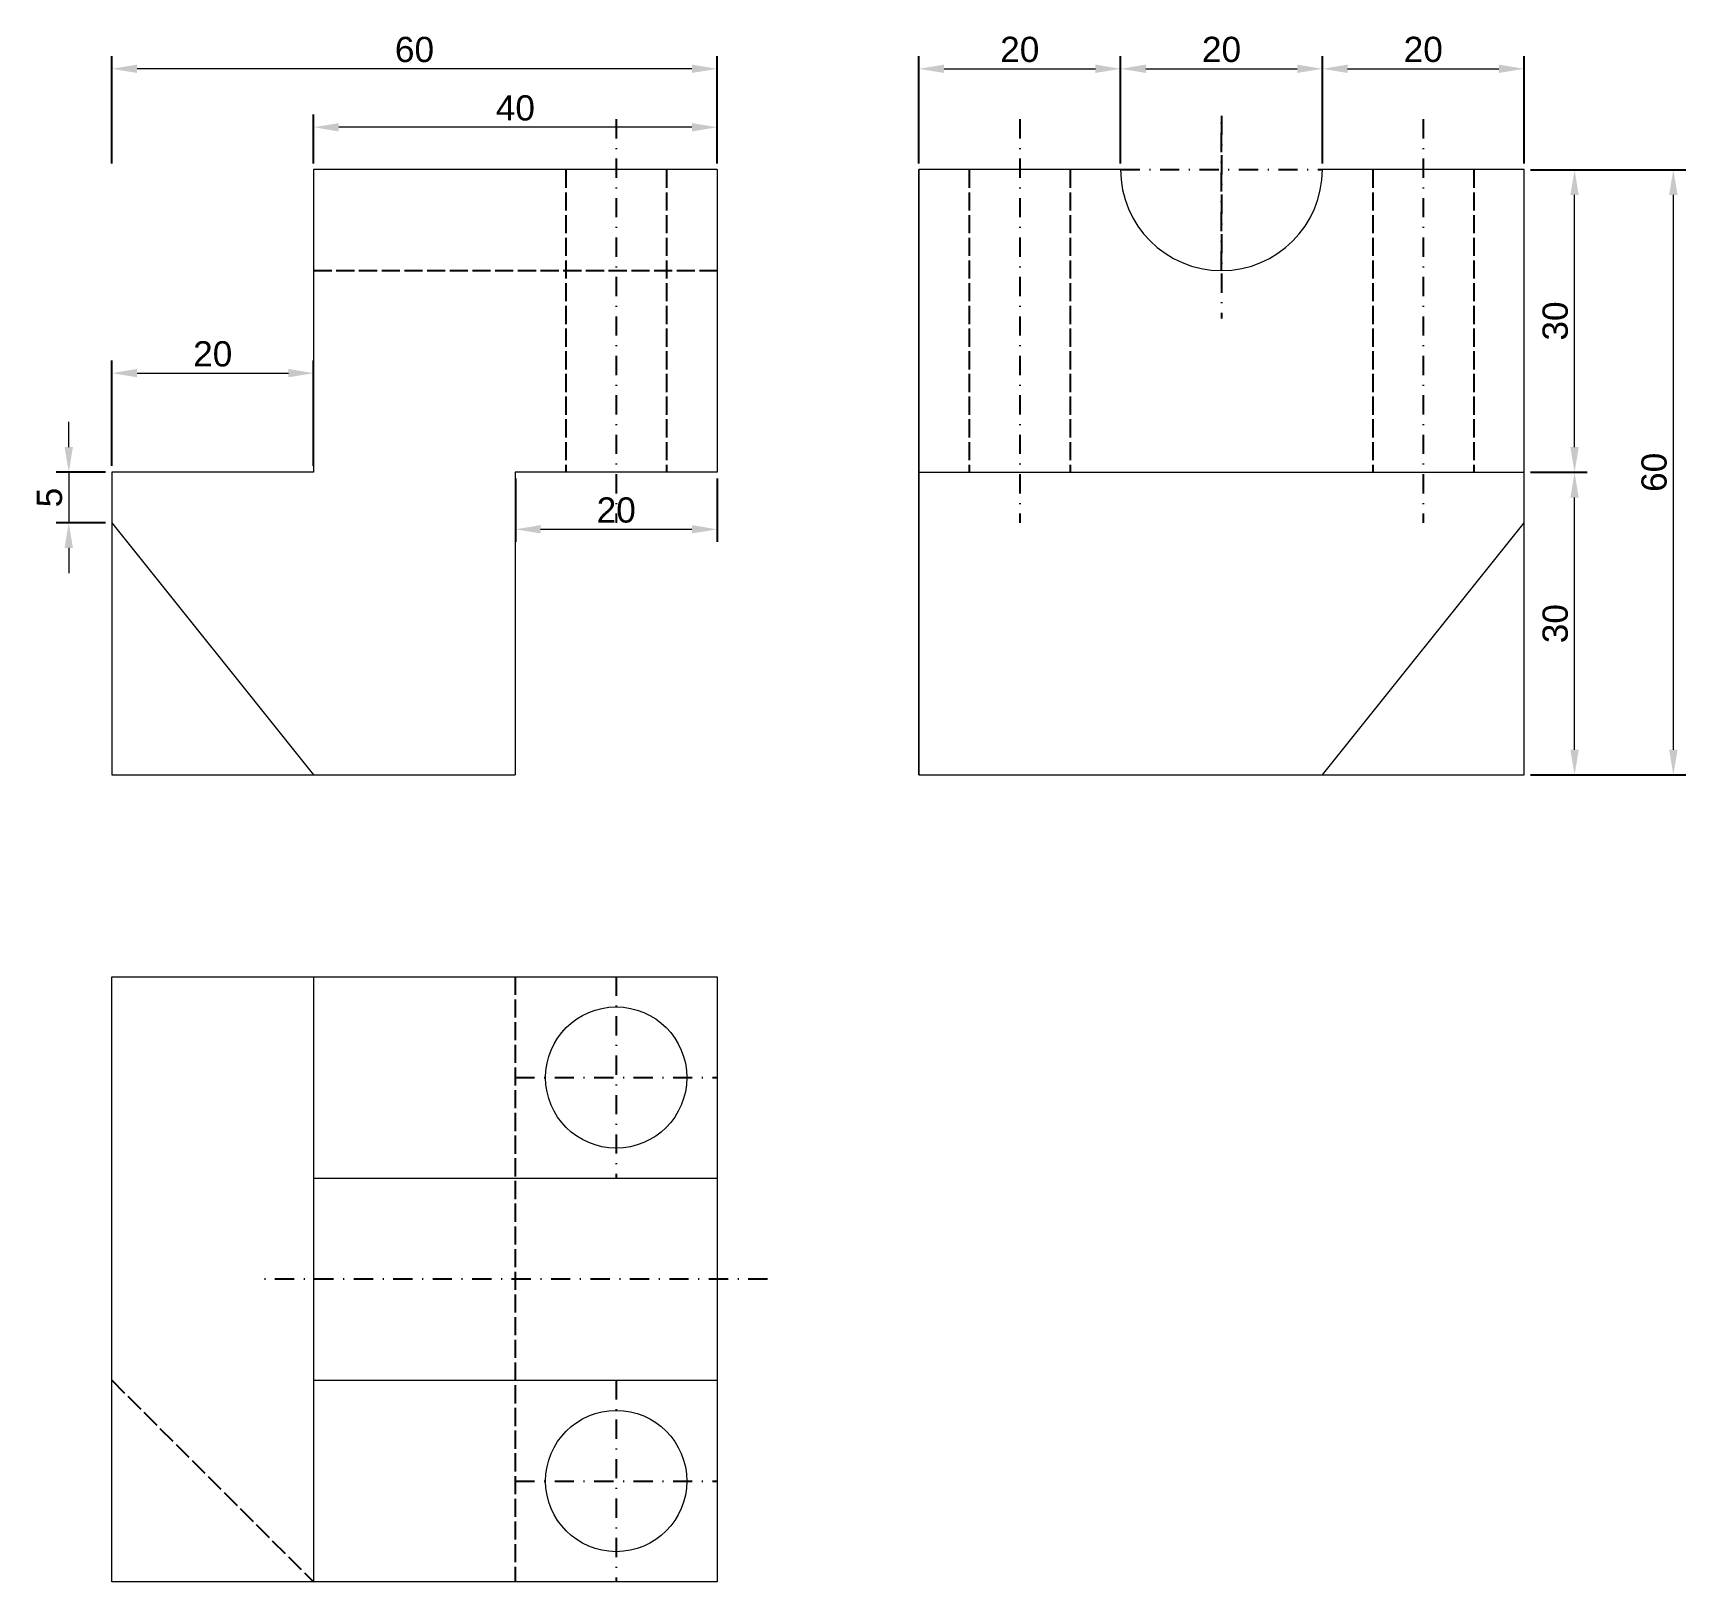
# Model space of a CAD drawing. Header units: millimetres. Extents: x -7 to 157, y -80 to 74.
import ezdxf

# ---------------------------------------------------------------- set-up
doc = ezdxf.new("R2010")
doc.units = ezdxf.units.MM
doc.header["$LTSCALE"] = 0.15
doc.linetypes.add('ACAD_ISO02W100', pattern=[15, 12, -3])
doc.linetypes.add('DASHDOT', pattern=[25.4, 12.7, -6.35, 0, -6.35])
doc.layers.get('0').update_dxf_attribs({"lineweight": 5})
doc.layers.add('Eixo', color=20, linetype='DASHDOT')
doc.layers.add('Projeção', color=50, linetype='ACAD_ISO02W100')
doc.styles.get("Standard").update_dxf_attribs({"font": 'arial.ttf'})
doc.dimstyles.new('Cocota', dxfattribs={"dimtxt": 2.5, "dimasz": 2.5, "dimexe": 1.25, "dimexo": 0.625, "dimtad": 1, "dimtoh": 1, "dimtxsty": 'Standard', "dimcen": 2.5, "dimclrd": 90, "dimclre": 4, "dimclrt": 4, "dimadec": 0, "dimazin": 0, "dimtfac": 1, "dimtmove": 0, "dimatfit": 3, "dimfxl": 1, "dimtfillclr": 4, "dimlwd": -1, "dimarcsym": 0})

# ---------------------------------------------------------------- blocks, each defined once
blk = doc.blocks.new('*D41')
at = {"color": 90, "transparency": 16777216}
for p, q in [((-3.53, 32.48), (-3.53, 34.98)), ((-3.53, 29.98), (-3.53, 24.98)), ((-3.53, 22.48), (-3.53, 19.98))]:
    blk.add_line(p, q, dxfattribs=at)
at = {"color": 4, "lineweight": -2, "transparency": 16777216}
for p, q in [((0.11, 29.98), (-4.78, 29.98)), ((0.11, 24.98), (-4.78, 24.98))]:
    blk.add_line(p, q, dxfattribs=at)
at = {"color": 90, "transparency": 16777216}
for points in [[(-3.95, 32.48), (-3.12, 32.48), (-3.53, 29.98)], [(-3.95, 22.48), (-3.12, 22.48), (-3.53, 24.98)]]:
    blk.add_solid(points, dxfattribs=at)
at = {"layer": 'Defpoints', "color": 0, "transparency": 16777216}
for p in [(0.74, 29.98), (-3.53, 24.98), (0.74, 24.98)]:
    blk.add_point(p, dxfattribs=at)
at = {"color": 4, "transparency": 16777216, "insert": (-5.43, 27.48), "char_height": 2.5, "attachment_point": 5, "rotation": 90}
blk.add_mtext('5', dxfattribs=at)
blk = doc.blocks.new('*D42')
at = {"color": 4, "lineweight": -2, "transparency": 16777216}
for p, q in [((40.74, 29.36), (40.74, 23.08)), ((60.74, 29.36), (60.74, 23.08))]:
    blk.add_line(p, q, dxfattribs=at)
at = {"color": 90, "transparency": 16777216}
blk.add_line((43.24, 24.33), (58.24, 24.33), dxfattribs=at)
for points in [[(43.24, 24.75), (43.24, 23.92), (40.74, 24.33)], [(58.24, 24.75), (58.24, 23.92), (60.74, 24.33)]]:
    blk.add_solid(points, dxfattribs=at)
at = {"layer": 'Defpoints', "color": 0, "transparency": 16777216}
for p in [(40.74, 29.98), (60.74, 29.98), (60.74, 24.33)]:
    blk.add_point(p, dxfattribs=at)
at = {"color": 4, "transparency": 16777216, "insert": (50.74, 26.23), "char_height": 2.5, "attachment_point": 5}
blk.add_mtext('20', dxfattribs=at)
blk = doc.blocks.new('*D43')
at = {"color": 4, "lineweight": -2, "transparency": 16777216}
for p, q in [((80.74, 60.61), (80.74, 71.23)), ((100.74, 60.61), (100.74, 71.23))]:
    blk.add_line(p, q, dxfattribs=at)
at = {"color": 90, "transparency": 16777216}
blk.add_line((83.24, 69.98), (98.24, 69.98), dxfattribs=at)
for points in [[(83.24, 70.4), (83.24, 69.57), (80.74, 69.98)], [(98.24, 70.4), (98.24, 69.57), (100.74, 69.98)]]:
    blk.add_solid(points, dxfattribs=at)
at = {"layer": 'Defpoints', "color": 0, "transparency": 16777216}
for p in [(100.74, 69.98), (80.74, 59.98), (100.74, 59.98)]:
    blk.add_point(p, dxfattribs=at)
at = {"color": 4, "transparency": 16777216, "insert": (90.74, 71.89), "char_height": 2.5, "attachment_point": 5}
blk.add_mtext('20', dxfattribs=at)
blk = doc.blocks.new('*D45')
at = {"color": 4, "lineweight": -2, "transparency": 16777216}
for p, q in [((100.74, 60.61), (100.74, 71.23)), ((120.74, 60.61), (120.74, 71.23))]:
    blk.add_line(p, q, dxfattribs=at)
at = {"color": 90, "transparency": 16777216}
blk.add_line((103.24, 69.98), (118.24, 69.98), dxfattribs=at)
for points in [[(103.24, 70.4), (103.24, 69.57), (100.74, 69.98)], [(118.24, 70.4), (118.24, 69.57), (120.74, 69.98)]]:
    blk.add_solid(points, dxfattribs=at)
at = {"layer": 'Defpoints', "color": 0, "transparency": 16777216}
for p in [(120.74, 69.98), (100.74, 59.98), (120.74, 59.98)]:
    blk.add_point(p, dxfattribs=at)
at = {"color": 4, "transparency": 16777216, "insert": (110.74, 71.89), "char_height": 2.5, "attachment_point": 5}
blk.add_mtext('20', dxfattribs=at)
blk = doc.blocks.new('*D46')
at = {"color": 4, "lineweight": -2, "transparency": 16777216}
for p, q in [((120.74, 60.61), (120.74, 71.23)), ((140.74, 60.61), (140.74, 71.23))]:
    blk.add_line(p, q, dxfattribs=at)
at = {"color": 90, "transparency": 16777216}
blk.add_line((123.24, 69.98), (138.24, 69.98), dxfattribs=at)
for points in [[(123.24, 70.4), (123.24, 69.57), (120.74, 69.98)], [(138.24, 70.4), (138.24, 69.57), (140.74, 69.98)]]:
    blk.add_solid(points, dxfattribs=at)
at = {"layer": 'Defpoints', "color": 0, "transparency": 16777216}
for p in [(140.74, 69.98), (120.74, 59.98), (140.74, 59.98)]:
    blk.add_point(p, dxfattribs=at)
at = {"color": 4, "transparency": 16777216, "insert": (130.74, 71.89), "char_height": 2.5, "attachment_point": 5}
blk.add_mtext('20', dxfattribs=at)
blk = doc.blocks.new('*D47')
at = {"color": 4, "lineweight": -2, "transparency": 16777216}
for p, q in [((20.74, 60.61), (20.74, 65.44)), ((60.74, 60.61), (60.74, 65.44))]:
    blk.add_line(p, q, dxfattribs=at)
at = {"color": 90, "transparency": 16777216}
blk.add_line((58.24, 64.19), (23.24, 64.19), dxfattribs=at)
for points in [[(23.24, 64.6), (23.24, 63.77), (20.74, 64.19)], [(58.24, 64.6), (58.24, 63.77), (60.74, 64.19)]]:
    blk.add_solid(points, dxfattribs=at)
at = {"layer": 'Defpoints', "color": 0, "transparency": 16777216}
for p in [(20.74, 64.19), (20.74, 59.98), (60.74, 59.98)]:
    blk.add_point(p, dxfattribs=at)
at = {"color": 4, "transparency": 16777216, "insert": (40.74, 66.09), "char_height": 2.5, "attachment_point": 5}
blk.add_mtext('40', dxfattribs=at)
blk = doc.blocks.new('*D48')
at = {"color": 4, "lineweight": -2, "transparency": 16777216}
for p, q in [((0.74, 30.61), (0.74, 41.06)), ((20.74, 30.61), (20.74, 41.06))]:
    blk.add_line(p, q, dxfattribs=at)
at = {"color": 90, "transparency": 16777216}
blk.add_line((3.24, 39.81), (18.24, 39.81), dxfattribs=at)
for points in [[(3.24, 40.23), (3.24, 39.4), (0.74, 39.81)], [(18.24, 40.23), (18.24, 39.4), (20.74, 39.81)]]:
    blk.add_solid(points, dxfattribs=at)
at = {"layer": 'Defpoints', "color": 0, "transparency": 16777216}
for p in [(20.74, 39.81), (0.74, 29.98), (20.74, 29.98)]:
    blk.add_point(p, dxfattribs=at)
at = {"color": 4, "transparency": 16777216, "insert": (10.74, 41.71), "char_height": 2.5, "attachment_point": 5}
blk.add_mtext('20', dxfattribs=at)
blk = doc.blocks.new('*D49')
at = {"color": 4, "lineweight": -2, "transparency": 16777216}
for p, q in [((0.74, 60.61), (0.74, 71.23)), ((60.74, 60.61), (60.74, 71.23))]:
    blk.add_line(p, q, dxfattribs=at)
at = {"color": 90, "transparency": 16777216}
blk.add_line((58.24, 69.98), (3.24, 69.98), dxfattribs=at)
for points in [[(3.24, 70.4), (3.24, 69.57), (0.74, 69.98)], [(58.24, 70.4), (58.24, 69.57), (60.74, 69.98)]]:
    blk.add_solid(points, dxfattribs=at)
at = {"layer": 'Defpoints', "color": 0, "transparency": 16777216}
for p in [(0.74, 69.98), (0.74, 59.98), (60.74, 59.98)]:
    blk.add_point(p, dxfattribs=at)
at = {"color": 4, "transparency": 16777216, "insert": (30.74, 71.88), "char_height": 2.5, "attachment_point": 5}
blk.add_mtext('60', dxfattribs=at)
blk = doc.blocks.new('*D50')
at = {"color": 4, "lineweight": -2, "transparency": 16777216}
for p, q in [((141.36, 29.98), (146.99, 29.98)), ((141.36, -0.02), (146.99, -0.02))]:
    blk.add_line(p, q, dxfattribs=at)
at = {"color": 90, "transparency": 16777216}
blk.add_line((145.74, 2.48), (145.74, 27.48), dxfattribs=at)
for points in [[(145.32, 27.48), (146.15, 27.48), (145.74, 29.98)], [(145.32, 2.48), (146.15, 2.48), (145.74, -0.02)]]:
    blk.add_solid(points, dxfattribs=at)
at = {"layer": 'Defpoints', "color": 0, "transparency": 16777216}
for p in [(140.74, 29.98), (145.74, 29.98), (140.74, -0.02)]:
    blk.add_point(p, dxfattribs=at)
at = {"color": 4, "transparency": 16777216, "insert": (143.83, 14.98), "char_height": 2.5, "attachment_point": 5, "rotation": 90}
blk.add_mtext('30', dxfattribs=at)
blk = doc.blocks.new('*D51')
at = {"color": 4, "lineweight": -2, "transparency": 16777216}
for p, q in [((141.36, 59.98), (146.99, 59.98)), ((141.36, 29.98), (146.99, 29.98))]:
    blk.add_line(p, q, dxfattribs=at)
at = {"color": 90, "transparency": 16777216}
blk.add_line((145.74, 32.48), (145.74, 57.48), dxfattribs=at)
for points in [[(145.32, 57.48), (146.15, 57.48), (145.74, 59.98)], [(145.32, 32.48), (146.15, 32.48), (145.74, 29.98)]]:
    blk.add_solid(points, dxfattribs=at)
at = {"layer": 'Defpoints', "color": 0, "transparency": 16777216}
for p in [(140.74, 59.98), (145.74, 59.98), (140.74, 29.98)]:
    blk.add_point(p, dxfattribs=at)
at = {"color": 4, "transparency": 16777216, "insert": (143.83, 44.98), "char_height": 2.5, "attachment_point": 5, "rotation": 90}
blk.add_mtext('30', dxfattribs=at)
blk = doc.blocks.new('*D52')
at = {"color": 4, "lineweight": -2, "transparency": 16777216}
for p, q in [((141.36, 59.98), (156.78, 59.98)), ((141.36, -0.02), (156.78, -0.02))]:
    blk.add_line(p, q, dxfattribs=at)
at = {"color": 90, "transparency": 16777216}
blk.add_line((155.53, 2.48), (155.53, 57.48), dxfattribs=at)
for points in [[(155.11, 57.48), (155.95, 57.48), (155.53, 59.98)], [(155.11, 2.48), (155.95, 2.48), (155.53, -0.02)]]:
    blk.add_solid(points, dxfattribs=at)
at = {"layer": 'Defpoints', "color": 0, "transparency": 16777216}
for p in [(140.74, 59.98), (155.53, 59.98), (140.74, -0.02)]:
    blk.add_point(p, dxfattribs=at)
at = {"color": 4, "transparency": 16777216, "insert": (153.63, 29.98), "char_height": 2.5, "attachment_point": 5, "rotation": 90}
blk.add_mtext('60', dxfattribs=at)

msp = doc.modelspace()

# ---------------------------------------------------------------- linework, layer by layer
for p, q in [((60.737, 59.984), (20.737, 59.984)), ((20.737, 59.984), (20.737, 59.984)), ((20.737, 59.984), (20.737, 29.984)), ((60.737, 59.984), (60.737, 29.984)), ((80.737, -0.016), (80.737, 59.984)), ((20.737, 29.984), (0.737, 29.984)), ((0.737, 29.984), (0.737, -0.016)), ((0.737, 29.984), (0.737, 24.984)), ((60.737, 29.984), (40.737, 29.984)), ((40.737, 29.984), (40.737, -0.016)), ((80.737, 29.984), (140.737, 29.984)), ((0.737, 24.984), (20.737, -0.016)), ((120.762, -0.016), (140.737, 24.984)), ((140.737, -0.016), (140.737, 24.984)), ((0.737, -0.016), (40.737, -0.016)), ((0.737, -20.016), (60.737, -20.016)), ((0.737, -20.016), (60.737, -20.016)), ((0.737, -80.016), (0.737, -20.016)), ((20.737, -20.016), (20.737, -80.016)), ((60.737, -20.016), (60.737, -80.016)), ((60.737, -40.016), (20.737, -40.016)), ((20.737, -60.016), (60.737, -60.016)), ((60.737, -80.016), (0.737, -80.016))]:
    msp.add_line(p, q)
msp.add_lwpolyline([(100.737, 59.984), (80.737, 59.984), (80.737, -0.016), (140.737, -0.016), (140.737, 59.984), (120.737, 59.984)])
for centre in [(50.737, -30.016), (50.737, -70.016)]:
    msp.add_circle(centre, 7)
msp.add_arc((110.737, 59.984), 10, 180, 0)
at = {"layer": 'Eixo'}
for p, q in [((50.737, 64.984), (50.737, 24.984)), ((90.737, 64.984), (90.737, 24.984)), ((110.737, 49.984), (110.737, 65.332)), ((110.737, 65.332), (110.737, 45.242)), ((130.737, 64.984), (130.737, 24.984)), ((100.737, 59.984), (120.737, 59.984)), ((50.737, -20.016), (50.737, -40.016)), ((40.737, -30.016), (60.737, -30.016)), ((65.737, -50.016), (15.737, -50.016)), ((50.737, -60.016), (50.737, -80.016)), ((40.737, -70.016), (60.737, -70.016))]:
    msp.add_line(p, q, dxfattribs=at)
at = {"layer": 'Projeção'}
for p, q in [((45.737, 59.984), (45.737, 29.984)), ((55.737, 59.984), (55.737, 29.984)), ((85.737, 59.984), (85.737, 29.984)), ((95.737, 59.984), (95.737, 29.984)), ((125.737, 59.984), (125.737, 29.984)), ((135.737, 59.984), (135.737, 29.984)), ((20.737, 49.984), (60.737, 49.984)), ((40.737, -20.016), (40.737, -80.016)), ((60.737, -20.016), (60.737, -20.016)), ((0.737, -60.016), (20.737, -80.016))]:
    msp.add_line(p, q, dxfattribs=at)

# ---------------------------------------------------------------- dimensions: what is measured, and where the dimension line sits
for base, p1, p2, picture, middle in [((0.737, 69.982), (60.737, 59.984), (0.737, 59.984), '*D49', (30.737, 71.884)), ((100.737, 69.984), (80.737, 59.984), (100.737, 59.984), '*D43', (90.737, 71.885)), ((120.737, 69.984), (100.737, 59.984), (120.737, 59.984), '*D45', (110.737, 71.885)), ((140.737, 69.984), (120.737, 59.984), (140.737, 59.984), '*D46', (130.737, 71.885)), ((20.737, 64.186), (60.737, 59.984), (20.737, 59.984), '*D47', (40.737, 66.087)), ((20.737, 39.812), (0.737, 29.984), (20.737, 29.984), '*D48', (10.737, 41.714)), ((60.737, 24.333), (40.737, 29.984), (60.737, 29.984), '*D42', (50.737, 26.234))]:
    dim = msp.add_linear_dim(base=base, p1=p1, p2=p2, dimstyle='Cocota')
    dim.commit()
    dim.dimension.update_dxf_attribs({"geometry": picture, "text_midpoint": middle})
for base, p1, p2, picture, middle in [((145.737, 59.984), (140.737, 29.984), (140.737, 59.984), '*D51', (143.835, 44.984)), ((155.529, 59.984), (140.737, -0.016), (140.737, 59.984), '*D52', (153.627, 29.984)), ((-3.534, 24.984), (0.737, 29.984), (0.737, 24.984), '*D41', (-5.43, 27.484)), ((145.737, 29.984), (140.737, -0.016), (140.737, 29.984), '*D50', (143.835, 14.984))]:
    dim = msp.add_linear_dim(base=base, p1=p1, p2=p2, angle=90, dimstyle='Cocota')
    dim.commit()
    dim.dimension.update_dxf_attribs({"geometry": picture, "text_midpoint": middle})

doc.saveas('drawing.dxf')
